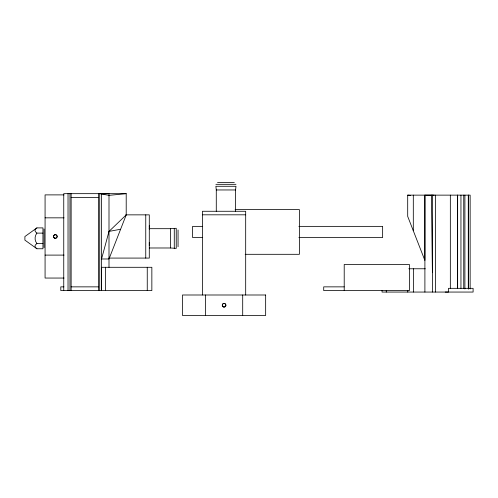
<?xml version="1.0" encoding="UTF-8"?>
<svg xmlns="http://www.w3.org/2000/svg" width="498" height="498" viewBox="0 0 498 498"><rect width="100%" height="100%" fill="white"/><g stroke="black" fill="none" stroke-linecap="round" stroke-linejoin="round"><path stroke-width="0.75" d="M149.294 245.701L149.294 242.377M149.294 229.068L149.294 227.835M149.294 227.237L149.294 225.662M470.149 288.958L470.149 195.135L407.694 195.135L407.694 216.387L424.9 260.46L424.9 195.135L434.194 195.135M413.309 230.717L413.309 195.135M448.48 292.058L448.48 288.33L473.1 288.33L473.1 292.058L382.047 292.058L382.047 290.508M450.341 288.33L450.341 195.135M464.902 288.958L464.902 195.135M447.97 292.058L445.237 292.058M235.579 211.289L235.579 189.962L235.977 186.283L215.883 186.283L216.281 189.962L216.281 211.289M126.206 214.918L109 231.408L101.548 258.985L109 258.985L126.206 214.918L126.206 193.666L63.75 193.666L63.75 290.583M42.94 233.114L36.908 233.114C34.474 236.183 34.474 240.484 36.908 243.547L42.94 243.547M36.908 227.897L24.9 236.544L24.9 240.123L36.908 248.763L42.94 248.763L42.94 227.897L36.908 227.897L35.408 229.298L34.966 230.506L35.408 231.719L36.908 233.114M36.908 243.547L35.408 244.948L34.966 246.155L35.408 247.369L36.908 248.763M223.602 303.506C221.878 303.892 221.878 306.6 223.602 306.98A1.805 1.793 90 0 0 225.868 305.243A1.805 1.793 90 0 0 223.602 303.506M109 231.408L120.591 229.248M149.276 228.682L170.602 228.682L176.242 228.289L176.242 248.378L170.602 247.985L149.276 247.985M126.206 193.666L109 195.353L99.706 193.666L99.706 290.583M217.539 182.511L234.321 182.511M215.883 184.328L235.977 184.328M216.281 189.962L235.579 189.962M64.049 194.886L45.075 194.886L45.075 278.052L64.049 278.052M71.133 197.389L98.523 197.389M235.1 209.596L299.385 209.596L299.385 254.31L245.165 254.31M125.764 214.856L149.294 214.856L149.294 258.082L108.788 258.082M202.456 214.812L245.682 214.812M45.075 217.838L64.049 217.838M202.686 226.366L192.602 226.366L192.602 237.54L202.686 237.54M298.862 226.366L382.638 226.366L382.638 237.54L298.862 237.54M45.075 255.101L64.049 255.101M408.783 268.771L425.304 268.771M63.931 286.86L60.8 286.86L60.8 290.583L151.853 290.583L151.853 267.295L101.548 267.295L101.548 290.583L101.548 193.865L109 193.666L109 267.32M71.133 286.86L98.523 286.86M344.211 286.86L323.712 286.86L323.712 290.583L409.418 290.583L409.418 264.5L344.211 264.5L344.211 290.583M407.694 195.135L410.682 195.434M431.424 195.135L432.401 272.68M463.744 195.135L463.744 288.33M460.949 195.135L460.949 288.33M435.377 195.135L435.377 292.058M432.401 195.135L432.401 292.058M424.9 195.135L424.9 292.058M413.384 268.771L413.384 292.058M407.769 290.508L407.769 292.058M386.274 290.508L386.274 292.058M245.682 294.997L245.682 211.27L202.456 211.27L202.456 294.997M242.7 294.997L242.7 315.489M205.437 294.997L205.437 315.489M178.054 229.939L178.054 246.722M174.281 228.289L174.281 248.378M170.602 228.682L170.602 247.985M147.252 267.295L147.252 290.583M145.752 214.856L145.752 258.082M105.508 267.295L105.508 290.583M98.523 193.666L98.523 290.583M71.133 193.666L71.133 290.583M69.975 193.666L69.975 290.583M68.033 193.666L68.033 290.583M44.054 229.018L44.054 247.649M457.637 195.135L457.637 288.33L457.637 195.135M468.332 195.135L468.332 288.958L468.332 195.135M53.765 235.573L53.585 236.002A1.805 1.793 0 0 0 55.322 238.274A1.805 1.793 0 0 0 57.065 236.002C56.716 234.508 54.487 234.209 53.765 235.573M265.652 294.997L182.486 294.997L182.486 315.489L265.652 315.489L265.652 294.997M223.172 306.799A1.799 1.799 0 0 0 225.862 305.243A1.799 1.799 0 0 0 223.172 303.687A1.799 1.799 0 0 0 223.172 306.799M54.425 238.025A1.799 1.799 0 0 0 57.121 236.469A1.799 1.799 0 0 0 54.425 234.913A1.799 1.799 0 0 0 54.425 238.025"/></g></svg>
